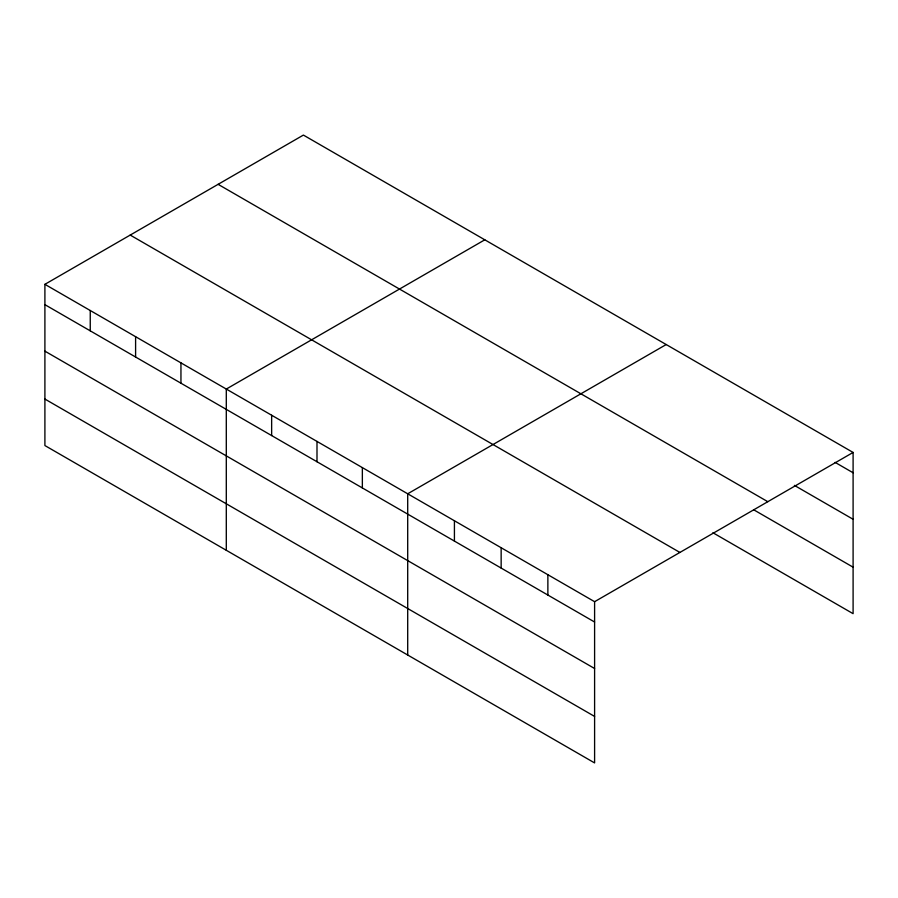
<?xml version="1.0" encoding="UTF-8"?>
<svg xmlns="http://www.w3.org/2000/svg" width="898" height="898" viewBox="0 0 898 898"><rect width="100%" height="100%" fill="white"/><g stroke="black" fill="none" stroke-linecap="round" stroke-linejoin="round"><path stroke-width="1.35" d="M594.599 668.516L594.599 601.694L44.9 284.329L44.9 445.554L594.599 762.918L594.599 668.516L44.9 351.152M44.9 284.329L303.401 135.082L853.1 452.446L853.1 613.671L712.933 532.75M484.808 239.811L226.296 389.059L226.296 550.283M666.204 344.54L407.703 493.788L407.703 655.012M594.599 601.694L853.1 452.446M835.129 462.391L853.1 472.775M794.393 485.38L853.1 519.269M218.102 184.326L767.79 501.69M753.658 509.761L853.1 567.177M130.21 235.074L679.898 552.438M44.9 304.658L594.599 622.022M44.9 399.06L594.599 716.424M547.87 574.709L547.87 595.037M501.151 547.735L501.151 568.064M454.422 520.761L454.422 541.09M362.354 467.6L362.354 487.928M316.994 441.423L316.994 461.752M271.645 415.235L271.645 435.564M180.947 362.871L180.947 383.199M135.598 336.694L135.598 357.022M90.249 310.506L90.249 330.834"/></g></svg>
